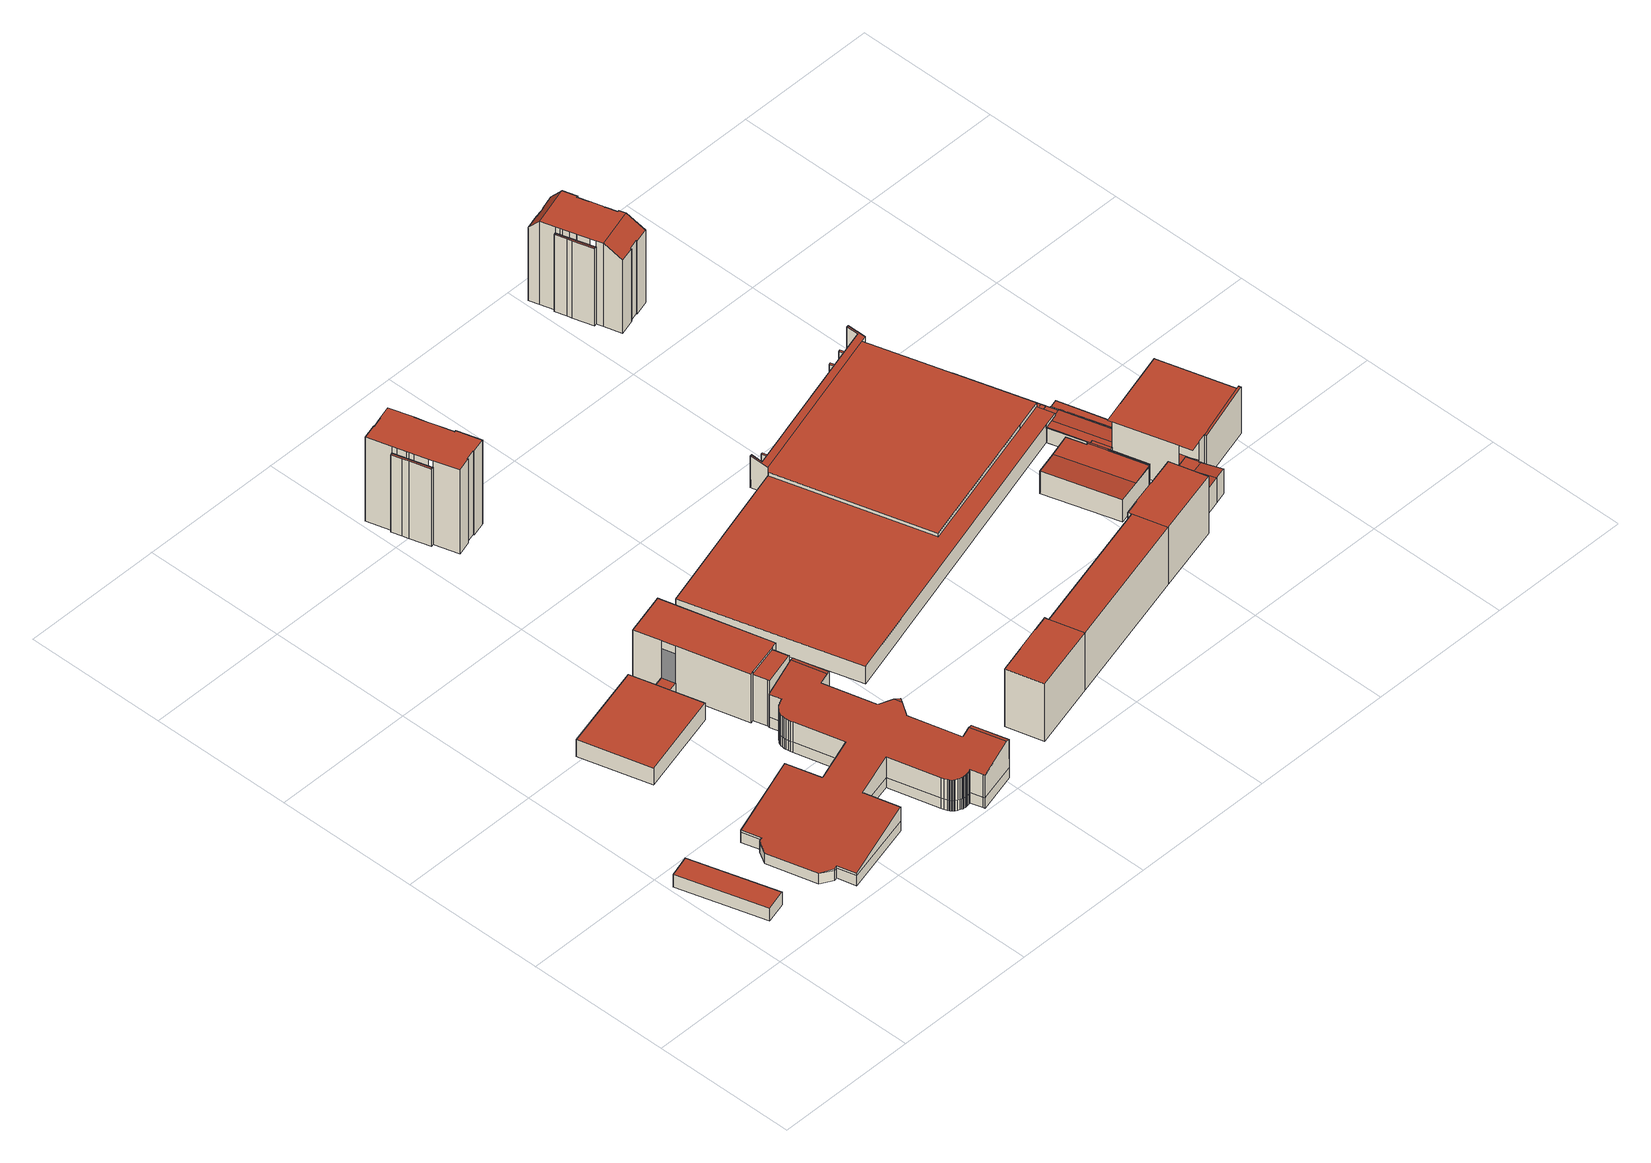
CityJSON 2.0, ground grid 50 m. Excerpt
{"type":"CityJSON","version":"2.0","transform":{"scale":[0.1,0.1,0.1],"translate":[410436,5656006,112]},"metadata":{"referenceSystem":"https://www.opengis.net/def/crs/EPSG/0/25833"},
"CityObjects":{
"building1":{"type":"Building","attributes":{"name":"World Trade Center","Dachtyp_tdc":"tdcPolyFlatRoof","Gemeindeschluessel":14612000,"Dachneigung":0,"QualitaetDacherkennung":74,"Geometrietyp2DReferenz":"3000","measuredHeight":5.16,"function":"31001_9998","roofType":"1000"},"geometry":[{"type":"Solid","lod":"2","boundaries":[[[[0,1,2,3]],[[1,4,5,2]],[[4,6,7,5]],[[6,0,3,7]],[[6,4,1,0]],[[3,2,5,7]]]],"semantics":{"surfaces":[{"type":"WallSurface"},{"type":"RoofSurface"},{"type":"GroundSurface"}],"values":[[0,0,0,0,1,2]]}}]},
"building2":{"type":"Building","attributes":{"Dachtyp_tdc":"tdcPolyFlatRoof","Gemeindeschluessel":14612000,"Dachneigung":0,"QualitaetDacherkennung":87,"Geometrietyp2DReferenz":"3000","measuredHeight":6.67,"function":"31001_3211","roofType":"1000"},"geometry":[{"type":"Solid","lod":"2","boundaries":[[[[8,9,10,11]],[[9,12,13,10]],[[12,14,15,13]],[[14,16,17,15]],[[16,18,19,17]],[[18,8,11,19]],[[18,16,14,12,9,8]],[[11,10,13,15,17,19]]]],"semantics":{"surfaces":[{"type":"WallSurface"},{"type":"RoofSurface"},{"type":"GroundSurface"}],"values":[[0,0,0,0,0,0,1,2]]}}]},
"building3":{"type":"Building","attributes":{"name":"Boulevardtheater","Dachtyp_tdc":"tdcFreeFormRoof","Gemeindeschluessel":14612000,"Dachneigung":10.12,"QualitaetDacherkennung":3,"Geometrietyp2DReferenz":"3000","measuredHeight":15.61,"function":"31001_3032","roofType":"5000"},"geometry":[{"type":"Solid","lod":"2","boundaries":[[[[20,21,22,23]],[[23,22,24,25]],[[25,24,26,27]],[[27,26,28,29]],[[29,28,30,31]],[[31,30,32,33]],[[33,32,34,35]],[[35,34,36,37]],[[37,36,38,39]],[[39,38,40,41]],[[41,40,42,43]],[[43,42,44,45]],[[45,44,46,47]],[[47,46,48,49]],[[49,48,50,51]],[[51,50,52]],[[53,54,55,56]],[[57,54,53]],[[56,55,58,59]],[[59,58,60,61]],[[61,60,62,63]],[[63,62,64,65]],[[65,64,66,67]],[[67,66,68,69]],[[69,68,70,71]],[[71,70,72,73]],[[73,72,74,75]],[[75,74,76,77]],[[77,76,78,79]],[[79,78,80,81]],[[81,80,82,83]],[[83,82,84,85]],[[86,87,88,89]],[[90,86,89,91]],[[87,92,93,88]],[[92,94,95,93]],[[94,96,97,95]],[[96,98,99,97]],[[98,100,101,99]],[[100,102,103,101]],[[102,104,105,103]],[[104,106,107,105]],[[106,108,109,107]],[[108,110,111,109]],[[110,112,113,111]],[[112,114,115,113]],[[114,20,116,115]],[[20,23,117,116]],[[23,25,118,117]],[[25,27,119,118]],[[27,29,120,119]],[[29,31,121,120]],[[31,33,122,121]],[[33,35,123,122]],[[35,37,124,123]],[[37,39,125,124]],[[39,41,126,125]],[[41,43,127,126]],[[43,45,128,127]],[[45,47,129,128]],[[47,49,130,129]],[[49,51,131,130]],[[51,52,132,131]],[[52,57,133,132]],[[57,53,134,133]],[[53,56,135,134]],[[56,59,136,135]],[[59,61,137,136]],[[61,63,138,137]],[[63,65,139,138]],[[65,67,140,139]],[[67,69,141,140]],[[75,77,142,143]],[[69,71,144,141]],[[71,73,145,144]],[[73,75,143,145]],[[77,79,146,142]],[[79,81,147,146]],[[81,83,148,147]],[[83,85,149,148]],[[85,150,151,149]],[[150,152,153,151]],[[152,154,155,153]],[[156,157,158,159]],[[154,160,161,155]],[[160,162,163,161]],[[162,156,159,163]],[[157,164,165,158]],[[164,166,167,165]],[[166,168,169,167]],[[168,170,171,169]],[[170,172,173,171]],[[172,174,175,173]],[[174,176,177,175]],[[176,178,179,177]],[[178,180,181,179]],[[180,182,183,181]],[[182,184,185,183]],[[184,186,187,185]],[[186,90,91,187]],[[188,189,190,191,192,193,194,195,196,197,198,199,200,201,202,203,204,205,206,207,208,209,210,211,212,213,214,215,216,217,218,219,220,221,84,82,80,78,76,74,72,70,68,66,64,62,60,58,55,54,57,52,50,48,46,44,42,40,38,36,34,32,30,28,26,24,22,21,222]],[[206,223,224,207]],[[225,203,202]],[[226,227,199,198]],[[87,227,226,92]],[[92,226,198,197,94]],[[86,200,199,227,87]],[[186,225,202,201,90]],[[184,204,203,225,186]],[[176,208,207,224,178]],[[178,224,223,180]],[[180,223,206,205,182]],[[112,188,222,114]],[[114,222,21,20]],[[154,219,218,160]],[[85,84,221,150]],[[150,221,220,152]],[[152,220,219,154]],[[160,218,217,162]],[[162,217,216,156]],[[156,216,215,157]],[[157,215,214,164]],[[164,214,213,166]],[[166,213,212,168]],[[168,212,211,170]],[[170,211,210,172]],[[172,210,209,174]],[[174,209,208,176]],[[182,205,204,184]],[[90,201,200,86]],[[94,197,196,96]],[[96,196,195,98]],[[98,195,194,100]],[[100,194,193,102]],[[102,193,192,104]],[[104,192,191,106]],[[106,191,190,108]],[[108,190,189,110]],[[110,189,188,112]],[[91,89,88,93,95,97,99,101,103,105,107,109,111,113,115,116,117,118,119,120,121,122,123,124,125,126,127,128,129,130,131,132,133,134,135,136,137,138,139,140,141,144,145,143,142,146,147,148,149,151,153,155,161,163,159,158,165,167,169,171,173,175,177,179,181,183,185,187]]]],"semantics":{"surfaces":[{"type":"WallSurface"},{"type":"RoofSurface"},{"type":"GroundSurface"}],"values":[[0,0,0,0,0,0,0,0,0,0,0,0,0,0,0,0,0,0,0,0,0,0,0,0,0,0,0,0,0,0,0,0,0,0,0,0,0,0,0,0,0,0,0,0,0,0,0,0,0,0,0,0,0,0,0,0,0,0,0,0,0,0,0,0,0,0,0,0,0,0,0,0,0,0,0,0,0,0,0,0,0,0,0,0,0,0,0,0,0,0,0,0,0,0,0,0,0,0,0,0,1,1,1,1,0,0,0,0,0,0,0,0,0,0,0,0,0,0,0,0,0,0,0,0,0,0,0,0,0,0,0,0,0,0,0,0,0,0,0,2]]}}]},
"building4":{"type":"Building","attributes":{"Gemeindeschluessel":14612000,"Geometrietyp2DReferenz":"3000","function":"31001_9998","roofType":"9999"},"children":["building4-1","building4-2","building4-3"]},
"building4-1":{"type":"BuildingPart","attributes":{"Dachtyp_tdc":"tdcPolyFlatRoof","Dachneigung":0,"QualitaetDacherkennung":61,"Geometrietyp2DReferenz":"3000","measuredHeight":4.5,"roofType":"1000"},"parents":["building4"],"geometry":[{"type":"MultiSurface","lod":"2","boundaries":[[[228,229,230,231]],[[229,232,233,230]],[[232,234,235,233]],[[234,232,229,228]],[[231,230,233,235]]],"semantics":{"surfaces":[{"type":"WallSurface"},{"type":"RoofSurface"},{"type":"GroundSurface"}],"values":[0,0,0,1,2]}}]},
"building4-2":{"type":"BuildingPart","attributes":{"Dachtyp_tdc":"tdcPolyFlatRoof","Dachneigung":0,"QualitaetDacherkennung":68,"Geometrietyp2DReferenz":"3000","measuredHeight":19.43,"roofType":"1000"},"parents":["building4"],"geometry":[{"type":"MultiSurface","lod":"2","boundaries":[[[236,237,238,239]],[[237,240,238]],[[241,242,243,244,245]],[[242,246,231,243]],[[246,228,231]],[[247,235,234]],[[247,248,249,235]],[[248,250,251,249]],[[250,236,239,251]],[[250,248,247,246,242,241,237,236]],[[239,238,244,243,231,235,249,251]]],"semantics":{"surfaces":[{"type":"WallSurface"},{"type":"RoofSurface"},{"type":"GroundSurface"}],"values":[0,0,0,0,0,0,0,0,0,1,2]}}]},
"building4-3":{"type":"BuildingPart","attributes":{"Dachtyp_tdc":"tdcPolyFlatRoof","Dachneigung":0,"QualitaetDacherkennung":75,"Geometrietyp2DReferenz":"3000","measuredHeight":18.34,"roofType":"1000"},"parents":["building4"],"geometry":[{"type":"MultiSurface","lod":"2","boundaries":[[[252,253,254,255]],[[253,256,257,254]],[[256,245,244,257]],[[240,258,259,238]],[[258,252,255,259]],[[258,240,245,256,253,252]],[[255,254,257,244,238,259]]],"semantics":{"surfaces":[{"type":"WallSurface"},{"type":"RoofSurface"},{"type":"GroundSurface"}],"values":[0,0,0,0,0,1,2]}}]},
"building5":{"type":"Building","attributes":{"Gemeindeschluessel":14612000,"Geometrietyp2DReferenz":"3000","function":"31001_9998","roofType":"9999"},"children":["building5-1","building5-2","building5-3","building5-4"]},
"building5-1":{"type":"BuildingPart","attributes":{"Dachtyp_tdc":"tdcPolyFlatRoof","Dachneigung":0,"QualitaetDacherkennung":44,"Geometrietyp2DReferenz":"3000","measuredHeight":3.29,"roofType":"1000"},"parents":["building5"],"geometry":[{"type":"MultiSurface","lod":"2","boundaries":[[[260,261,262,263]],[[261,264,265,262]],[[264,266,267,265]],[[266,268,269,267]],[[268,270,271,269]],[[270,268,266,264,261,260]],[[263,262,265,267,269,271]]],"semantics":{"surfaces":[{"type":"WallSurface"},{"type":"RoofSurface"},{"type":"GroundSurface"}],"values":[0,0,0,0,0,1,2]}}]},
"building5-2":{"type":"BuildingPart","attributes":{"Dachtyp_tdc":"tdcPolyFlatRoof","Dachneigung":0,"QualitaetDacherkennung":43,"Geometrietyp2DReferenz":"3000","measuredHeight":33.38,"roofType":"1000"},"parents":["building5"],"geometry":[{"type":"MultiSurface","lod":"2","boundaries":[[[272,273,274,275,276]],[[273,277,278,274]],[[277,279,280,278]],[[279,281,282,283,280]],[[284,285,263,286,287]],[[285,260,263]],[[288,289,290,271,270]],[[289,291,292,290]],[[291,293,294,292]],[[293,295,296,294]],[[295,297,298,296]],[[297,299,300,298]],[[299,301,302,300]],[[301,303,304,302]],[[303,305,306,304]],[[305,307,306]],[[308,305,303,301,299,297,295,293,291,289,288,285,284,309,281,279,277,273,272]],[[275,274,278,280,283,310,311,286,263,271,290,292,294,296,298,300,302,304,306,312]]],"semantics":{"surfaces":[{"type":"WallSurface"},{"type":"RoofSurface"},{"type":"GroundSurface"}],"values":[0,0,0,0,0,0,0,0,0,0,0,0,0,0,0,0,1,2]}}]},
"building5-3":{"type":"BuildingPart","attributes":{"Dachtyp_tdc":"tdcGableRoof","Dachneigung":42.3,"QualitaetDacherkennung":1,"Geometrietyp2DReferenz":"3000","measuredHeight":29.45,"roofType":"3100"},"parents":["building5"],"geometry":[{"type":"MultiSurface","lod":"2","boundaries":[[[282,313,314,283]],[[313,315,316,314]],[[315,317,318,316]],[[317,319,320,318]],[[319,321,322,320]],[[321,323,324,322]],[[323,287,286,324]],[[321,319,317,315,313,282,325,326]],[[326,287,323,321]],[[311,310,283,314,316,318,320,322,324,286]]],"semantics":{"surfaces":[{"type":"WallSurface"},{"type":"RoofSurface"},{"type":"GroundSurface"}],"values":[0,0,0,0,0,0,0,1,1,2]}}]},
"building5-4":{"type":"BuildingPart","attributes":{"Dachtyp_tdc":"tdcFreeFormRoof","Dachneigung":19,"QualitaetDacherkennung":18,"Geometrietyp2DReferenz":"3000","measuredHeight":30.93,"roofType":"5000"},"parents":["building5"],"geometry":[{"type":"MultiSurface","lod":"2","boundaries":[[[327,328,329,330]],[[328,331,332,329]],[[331,276,275,332]],[[307,333,334,306]],[[333,327,330,334]],[[335,276,331,336]],[[331,328,327,333,337,336]],[[333,307,337]],[[307,335,336,337]],[[330,329,332,275,312,306,334]]],"semantics":{"surfaces":[{"type":"WallSurface"},{"type":"RoofSurface"},{"type":"GroundSurface"}],"values":[0,0,0,0,0,1,1,1,1,2]}}]},
"building6":{"type":"Building","attributes":{"name":"Jugendgästehaus","Gemeindeschluessel":14612000,"Geometrietyp2DReferenz":"3000","function":"31001_2072","roofType":"9999"},"children":["building6-1","building6-2","building6-3","building6-4","building6-5"]},
"building6-1":{"type":"BuildingPart","attributes":{"Dachtyp_tdc":"tdcPolyFlatRoof","Dachneigung":0,"QualitaetDacherkennung":63,"Geometrietyp2DReferenz":"3000","measuredHeight":22.8,"roofType":"1000"},"parents":["building6"],"geometry":[{"type":"MultiSurface","lod":"2","boundaries":[[[338,339,340,341]],[[342,343,344,345]],[[343,342,338,341]],[[340,339,345,344]]],"semantics":{"surfaces":[{"type":"WallSurface"},{"type":"RoofSurface"},{"type":"GroundSurface"}],"values":[0,0,1,2]}}]},
"building6-2":{"type":"BuildingPart","attributes":{"Dachtyp_tdc":"tdcPolyFlatRoof","Dachneigung":0,"QualitaetDacherkennung":43,"Geometrietyp2DReferenz":"3000","measuredHeight":22.77,"roofType":"1000"},"parents":["building6"],"geometry":[{"type":"MultiSurface","lod":"2","boundaries":[[[346,341,340,347]],[[343,348,349,344]],[[348,350,351,352,349]],[[353,354,355]],[[353,356,357,354]],[[356,346,347,357]],[[356,353,350,348,343,341,346]],[[347,340,344,349,352,354,357]]],"semantics":{"surfaces":[{"type":"WallSurface"},{"type":"RoofSurface"},{"type":"GroundSurface"}],"values":[0,0,0,0,0,0,1,2]}}]},
"building6-3":{"type":"BuildingPart","attributes":{"Dachtyp_tdc":"tdcGableRoof","Dachneigung":25.4,"QualitaetDacherkennung":9,"Geometrietyp2DReferenz":"3000","measuredHeight":7.26,"roofType":"3100"},"parents":["building6"],"geometry":[{"type":"MultiSurface","lod":"2","boundaries":[[[358,359,360,361]],[[359,362,363,360]],[[362,364,365,363]],[[364,366,367,365]],[[362,359,358,368]],[[368,366,364,362]],[[369,361,360,363,365,367]]],"semantics":{"surfaces":[{"type":"WallSurface"},{"type":"RoofSurface"},{"type":"GroundSurface"}],"values":[0,0,0,0,1,1,2]}}]},
"building6-4":{"type":"BuildingPart","attributes":{"Dachtyp_tdc":"tdcPolyFlatRoof","Dachneigung":0,"QualitaetDacherkennung":43,"Geometrietyp2DReferenz":"3000","measuredHeight":22.88,"roofType":"1000"},"parents":["building6"],"geometry":[{"type":"MultiSurface","lod":"2","boundaries":[[[370,371,361,372]],[[371,358,361]],[[373,367,366]],[[373,374,375,367]],[[374,376,342,345,375]],[[377,378,379,339,338]],[[378,377,376,374,373,371,370]],[[372,361,369,367,375,345,339,379]],[[378,370,372,379]]],"semantics":{"surfaces":[{"type":"WallSurface"},{"type":"RoofSurface"},{"type":"GroundSurface"}],"values":[0,0,0,0,0,0,1,2,0]}}]},
"building6-5":{"type":"BuildingPart","attributes":{"Dachtyp_tdc":"tdcPolyFlatRoof","Dachneigung":0,"QualitaetDacherkennung":61,"Geometrietyp2DReferenz":"3000","measuredHeight":5.11,"roofType":"1000"},"parents":["building6"],"geometry":[{"type":"MultiSurface","lod":"2","boundaries":[[[351,380,381,352]],[[380,382,383,381]],[[382,355,354,383]],[[382,380,351,355]],[[354,352,381,383]]],"semantics":{"surfaces":[{"type":"WallSurface"},{"type":"RoofSurface"},{"type":"GroundSurface"}],"values":[0,0,0,1,2]}}]},
"building7":{"type":"Building","attributes":{"name":"Schwimmsportkomplex Freiberger Platz","Gemeindeschluessel":14612000,"Geometrietyp2DReferenz":"3000","function":"31001_3221","roofType":"9999"},"children":["building7-1","building7-2","building7-3","building7-4","building7-5","building7-6","building7-7","building7-8","building7-9","building7-10","building7-11"]},
"building7-1":{"type":"BuildingPart","attributes":{"Dachtyp_tdc":"tdcPolyFlatRoof","Dachneigung":0,"QualitaetDacherkennung":31,"Geometrietyp2DReferenz":"3000","measuredHeight":7.32,"roofType":"1000"},"parents":["building7"],"geometry":[{"type":"MultiSurface","lod":"2","boundaries":[[[384,385,386,387]],[[388,389,390,391,392]],[[389,388,385,384,393]],[[387,386,392,391,394]]],"semantics":{"surfaces":[{"type":"WallSurface"},{"type":"RoofSurface"},{"type":"GroundSurface"}],"values":[0,0,1,2]}}]},
"building7-2":{"type":"BuildingPart","attributes":{"Dachtyp_tdc":"tdcPolyFlatRoof","Dachneigung":0,"QualitaetDacherkennung":50,"Geometrietyp2DReferenz":"3000","measuredHeight":5.7,"roofType":"1000"},"parents":["building7"],"geometry":[{"type":"MultiSurface","lod":"2","boundaries":[[[395,396,397,398]],[[396,399,400,397]],[[401,399,396,395]],[[398,397,400,402]]],"semantics":{"surfaces":[{"type":"WallSurface"},{"type":"RoofSurface"},{"type":"GroundSurface"}],"values":[0,0,1,2]}}]},
"building7-3":{"type":"BuildingPart","attributes":{"Dachtyp_tdc":"tdcPolyFlatRoof","Dachneigung":0,"QualitaetDacherkennung":53,"Geometrietyp2DReferenz":"3000","measuredHeight":8.99,"roofType":"1000"},"parents":["building7"],"geometry":[{"type":"MultiSurface","lod":"2","boundaries":[[[403,404,405,406,407]],[[408,409,388,392,410,411]],[[412,403,407,386,385]],[[412,409,408,404,403]],[[407,406,410,392,386]]],"semantics":{"surfaces":[{"type":"WallSurface"},{"type":"RoofSurface"},{"type":"GroundSurface"}],"values":[0,0,0,1,2]}}]},
"building7-4":{"type":"BuildingPart","attributes":{"Dachtyp_tdc":"tdcPolyFlatRoof","Dachneigung":0,"QualitaetDacherkennung":0,"Geometrietyp2DReferenz":"3000","measuredHeight":6.99,"roofType":"9999"},"parents":["building7"],"geometry":[{"type":"MultiSurface","lod":"2","boundaries":[[[413,414,415,416,417,418,419]],[[419,418,395,398,420]],[[401,395,418,417,421]],[[422,421,417,416]],[[416,415,423,424,422]],[[415,414,425,423]],[[414,413,426,425]],[[420,398,402,424,423,425,426]],[[401,402,398,395]],[[402,401,421,422,424]],[[420,426,413,419]]],"semantics":{"surfaces":[{"type":"RoofSurface"},{"type":"WallSurface"},{"type":"GroundSurface"},{"type":"ClosureSurface","isClosure":"1","QuelleClosure":"LoD1Solid"}],"values":[0,1,1,1,1,1,1,2,3,3,3]}}]},
"building7-5":{"type":"BuildingPart","attributes":{"Dachtyp_tdc":"tdcPolyFlatRoof","Dachneigung":4.75,"QualitaetDacherkennung":76,"Geometrietyp2DReferenz":"3000","measuredHeight":9.86,"roofType":"2100"},"parents":["building7"],"geometry":[{"type":"MultiSurface","lod":"2","boundaries":[[[427,428,429,430]],[[428,431,432,429]],[[431,433,434,432]],[[431,428,427,435,436,433]],[[434,437,430,429,432]]],"semantics":{"surfaces":[{"type":"WallSurface"},{"type":"RoofSurface"},{"type":"GroundSurface"}],"values":[0,0,0,1,2]}}]},
"building7-6":{"type":"BuildingPart","attributes":{"Dachtyp_tdc":"tdcPolyFlatRoof","Dachneigung":4.9,"QualitaetDacherkennung":72,"Geometrietyp2DReferenz":"3000","measuredHeight":9.87,"roofType":"2100"},"parents":["building7"],"geometry":[{"type":"MultiSurface","lod":"2","boundaries":[[[438,439,440,441]],[[439,427,430,440]],[[436,435,427,439,438]],[[441,440,430,437]]],"semantics":{"surfaces":[{"type":"WallSurface"},{"type":"RoofSurface"},{"type":"GroundSurface"}],"values":[0,0,1,2]}}]},
"building7-7":{"type":"BuildingPart","attributes":{"Dachtyp_tdc":"tdcPolyFlatRoof","Dachneigung":4.25,"QualitaetDacherkennung":92,"Geometrietyp2DReferenz":"3000","measuredHeight":6.43,"roofType":"2100"},"parents":["building7"],"geometry":[{"type":"MultiSurface","lod":"2","boundaries":[[[390,422,424,391]],[[442,443,444,400,399]],[[443,442,421,422,390,445]],[[394,391,424,402,400,444]]],"semantics":{"surfaces":[{"type":"WallSurface"},{"type":"RoofSurface"},{"type":"GroundSurface"}],"values":[0,0,1,2]}}]},
"building7-8":{"type":"BuildingPart","attributes":{"Dachtyp_tdc":"tdcPolyFlatRoof","Dachneigung":3.64,"QualitaetDacherkennung":27,"Geometrietyp2DReferenz":"3000","measuredHeight":18.53,"roofType":"2100"},"parents":["building7"],"geometry":[{"type":"MultiSurface","lod":"2","boundaries":[[[446,447,448,449,450]],[[447,451,452,448]],[[451,453,454,452]],[[453,455,456,454]],[[453,451,447,446,457,455]],[[456,449,448,452,454]]],"semantics":{"surfaces":[{"type":"WallSurface"},{"type":"RoofSurface"},{"type":"GroundSurface"}],"values":[0,0,0,0,1,2]}}]},
"building7-9":{"type":"BuildingPart","attributes":{"Dachtyp_tdc":"tdcPolyFlatRoof","Dachneigung":20.09,"QualitaetDacherkennung":58,"Geometrietyp2DReferenz":"3000","measuredHeight":12.48,"roofType":"2100"},"parents":["building7"],"geometry":[{"type":"MultiSurface","lod":"2","boundaries":[[[458,459,460,426,413]],[[459,461,462,460]],[[461,463,464,462]],[[463,465,466,464]],[[465,467,468,466]],[[467,469,470,468]],[[469,471,419,420,470]],[[469,467,465,463,461,459,458,471]],[[420,426,460,462,464,466,468,470]]],"semantics":{"surfaces":[{"type":"WallSurface"},{"type":"RoofSurface"},{"type":"GroundSurface"}],"values":[0,0,0,0,0,0,0,1,2]}}]},
"building7-10":{"type":"BuildingPart","attributes":{"Dachtyp_tdc":"tdcPolyFlatRoof","Dachneigung":2.89,"QualitaetDacherkennung":87,"Geometrietyp2DReferenz":"3000","measuredHeight":8.86,"roofType":"2100"},"parents":["building7"],"geometry":[{"type":"MultiSurface","lod":"2","boundaries":[[[472,473,474,475]],[[473,411,410,474]],[[405,476,477,406]],[[476,472,475,477]],[[476,405,411,473,472]],[[475,474,410,406,477]]],"semantics":{"surfaces":[{"type":"WallSurface"},{"type":"RoofSurface"},{"type":"GroundSurface"}],"values":[0,0,0,0,1,2]}}]},
"building7-11":{"type":"BuildingPart","attributes":{"Dachtyp_tdc":"tdcPolyFlatRoof","Dachneigung":0,"QualitaetDacherkennung":31,"Geometrietyp2DReferenz":"3000","measuredHeight":17.37,"roofType":"1000"},"parents":["building7"],"geometry":[{"type":"MultiSurface","lod":"2","boundaries":[[[456,441,437,434,387,394,444,478,479,449]],[[480,481,438,441,456,455]],[[482,483,387,434,433]],[[483,384,387]],[[484,485,478,444,443]],[[485,486,479,478]],[[486,450,449,479]],[[450,486,485,484,487,483,482,488,481,480,457]]],"semantics":{"surfaces":[{"type":"GroundSurface"},{"type":"WallSurface"},{"type":"RoofSurface"}],"values":[0,1,1,1,1,1,1,2]}}]},
"building8":{"type":"Building","attributes":{"name":"Schwimmsportkomplex Freiberger Platz","Gemeindeschluessel":14612000,"Dachneigung":90,"Dachorientierung":0,"MittlereTraufHoehe":121.2,"QualitaetDacherkennung":0,"ObjektHoehe":8.43,"BodenHoehe":112.77,"Geometrietyp2DReferenz":"3000","AbsoluteHoehe":121.2,"Dachflaeche":3533.27,"measuredHeight":8.43,"function":"31001_3221","roofType":"9999","storeysAboveGround":3},"children":["building8-1","building8-2","building8-3","building8-4","building8-5","building8-6","building8-7","building8-8","building8-9","building8-10","building8-11","building8-12","building8-13","building8-14","building8-15","building8-16","building8-17"],"geometry":[{"type":"MultiSurface","lod":"2","boundaries":[[[489,490,491,492,493,494,495,496,497,498,499,500,501,502,503,504,505,506,507,508,509,510,511,512,513,514,515,516,517,518,519,520,521]],[[522,523,491,490]],[[524,525,522,490,489]],[[489,521,526,527,524]],[[508,507,528,529]],[[504,503,530,531]],[[503,532,530]],[[533,532,503,502]],[[502,534,533]],[[502,501,535,534]],[[501,500,536,535]],[[500,499,537,536]],[[499,498,538,537]],[[498,497,539,538]],[[510,509,540,541]],[[509,542,540]],[[521,520,543,526]],[[520,519,544,545,543]],[[546,544,519,518]],[[518,517,547,548,546]],[[517,516,549,547]],[[516,515,550,549]],[[515,514,551,550]],[[514,513,552,551]],[[553,554,513,512]],[[497,496,555,539]],[[496,495,556,555]],[[495,494,557,556]],[[494,493,558,559,557]],[[560,558,493,492]],[[492,491,523,561,562,560]],[[512,511,563,564]],[[507,565,528]],[[566,565,507,506]],[[506,567,566]],[[506,505,568,567]],[[505,569,568]],[[570,569,505,504]],[[504,531,570]],[[571,572,511,510]],[[573,542,509,508]],[[526,543,545,548,547,549,550,551,552,564,563,541,540,529,528,567,568,531,530,534,535,536,537,538,539,555,556,557,559,562,561,574,527]],[[522,525,574,561,523]],[[527,574,525,524]],[[533,534,530,532]],[[546,548,545,544]],[[553,564,552,554]],[[560,562,559,558]],[[566,567,528,565]],[[570,531,568,569]],[[571,541,563,572]],[[573,529,540,542]]],"semantics":{"surfaces":[{"type":"RoofSurface"},{"type":"WallSurface"},{"type":"GroundSurface"},{"type":"ClosureSurface","isClosure":"1","QuelleClosure":"LoD1Solid"}],"values":[0,1,1,1,1,1,1,1,1,1,1,1,1,1,1,1,1,1,1,1,1,1,1,1,1,1,1,1,1,1,1,1,1,1,1,1,1,1,1,1,1,2,3,3,3,3,3,3,3,3,3,3]}}]},
"building8-1":{"type":"BuildingPart","attributes":{"Dachneigung":90,"Dachorientierung":0,"MittlereTraufHoehe":116.27,"QualitaetDacherkennung":100,"BodenHoehe":112.77,"ObjektTeilHoehe":3.5,"Geometrietyp2DReferenz":"3000","AbsoluteHoehe":116.27,"Dachflaeche":2.27,"measuredHeight":3.5,"roofType":"1000","storeysAboveGround":1},"parents":["building8"],"geometry":[{"type":"MultiSurface","lod":"2","boundaries":[[[575,576,529,540]],[[577,578,576,575]],[[578,573,529,576]],[[542,577,575,540]],[[542,573,578,577]],[[540,529,573,542]]],"semantics":{"surfaces":[{"type":"GroundSurface"},{"type":"WallSurface"},{"type":"RoofSurface"},{"type":"ClosureSurface","isClosure":"1","QuelleClosure":"LoD2WallSurface"}],"values":[0,1,1,1,2,3]}}]},
"building8-2":{"type":"BuildingPart","attributes":{"Dachneigung":90,"Dachorientierung":0,"MittlereTraufHoehe":117.75,"QualitaetDacherkennung":62,"BodenHoehe":112.77,"ObjektTeilHoehe":4.98,"Geometrietyp2DReferenz":"3000","AbsoluteHoehe":117.75,"Dachflaeche":23.62,"measuredHeight":4.98,"roofType":"1000","storeysAboveGround":2},"parents":["building8"],"geometry":[{"type":"MultiSurface","lod":"2","boundaries":[[[579,524,527,580]],[[581,582,583,584]],[[585,579,580,586]],[[585,582,581,525,524,579]],[[580,527,574,584,583,586]],[[574,527,524,525]],[[584,574,525,581]],[[586,583,582,585]]],"semantics":{"surfaces":[{"type":"WallSurface"},{"type":"RoofSurface"},{"type":"GroundSurface"},{"type":"ClosureSurface","isClosure":"1","QuelleClosure":"LoD2WallSurface"}],"values":[0,0,0,1,2,3,3,3]}}]},
"building8-3":{"type":"BuildingPart","attributes":{"Dachneigung":90,"Dachorientierung":0,"MittlereTraufHoehe":118.89,"QualitaetDacherkennung":73,"BodenHoehe":112.77,"ObjektTeilHoehe":6.12,"Geometrietyp2DReferenz":"3000","AbsoluteHoehe":118.89,"Dachflaeche":362.37,"measuredHeight":6.12,"roofType":"1000","storeysAboveGround":2},"parents":["building8"],"geometry":[{"type":"MultiSurface","lod":"2","boundaries":[[[587,588,589,391]],[[588,590,591,589]],[[590,592,593,591]],[[592,594,595,593]],[[594,596,597,595]],[[596,598,599,597]],[[598,600,585,586,599]],[[601,602,603,583,582]],[[604,605,387,434]],[[604,606,607,608,609,602,601,600,598,596,594,592,590,588,587,605]],[[387,391,589,591,593,595,597,599,586,583,603,610,611,612,613,434]],[[391,387,605,587]],[[582,585,600,601]],[[582,583,586,585]],[[610,603,602,609]],[[611,610,609,608]],[[612,611,608,607]],[[613,612,607,606]],[[434,613,606,604]]],"semantics":{"surfaces":[{"type":"WallSurface"},{"type":"RoofSurface"},{"type":"GroundSurface"},{"type":"ClosureSurface","isClosure":"1","QuelleClosure":"LoD2WallSurface"}],"values":[0,0,0,0,0,0,0,0,0,1,2,3,0,3,3,3,3,3,3]}}]},
"building8-4":{"type":"BuildingPart","attributes":{"Dachneigung":84.12,"Dachorientierung":0,"MittlereTraufHoehe":119.17,"QualitaetDacherkennung":100,"BodenHoehe":112.77,"ObjektTeilHoehe":6.59,"Geometrietyp2DReferenz":"3000","AbsoluteHoehe":119.36,"Dachflaeche":14.65,"measuredHeight":6.59,"roofType":"2100","storeysAboveGround":2},"parents":["building8"],"geometry":[{"type":"MultiSurface","lod":"2","boundaries":[[[614,615,441,456]],[[614,607,606,615]],[[441,613,612,456]],[[606,613,441,615]],[[612,613,606,607]],[[456,612,607,614]]],"semantics":{"surfaces":[{"type":"WallSurface"},{"type":"RoofSurface"},{"type":"GroundSurface"},{"type":"ClosureSurface","isClosure":"1","QuelleClosure":"LoD2WallSurface"}],"values":[0,1,2,3,3,3]}}]},
"building8-5":{"type":"BuildingPart","attributes":{"Dachneigung":90,"Dachorientierung":0,"MittlereTraufHoehe":116.27,"QualitaetDacherkennung":100,"BodenHoehe":112.77,"ObjektTeilHoehe":3.5,"Geometrietyp2DReferenz":"3000","AbsoluteHoehe":116.27,"Dachflaeche":3.51,"measuredHeight":3.5,"roofType":"1000","storeysAboveGround":1},"parents":["building8"],"geometry":[{"type":"MultiSurface","lod":"2","boundaries":[[[558,616,617,559]],[[616,618,619,617]],[[618,620,621,619]],[[620,622,623,621]],[[622,560,562,623]],[[622,620,618,616,558,560]],[[562,559,617,619,621,623]],[[559,562,560,558]]],"semantics":{"surfaces":[{"type":"WallSurface"},{"type":"RoofSurface"},{"type":"GroundSurface"},{"type":"ClosureSurface","isClosure":"1","QuelleClosure":"LoD2WallSurface"}],"values":[0,0,0,0,0,1,2,3]}}]},
"building8-6":{"type":"BuildingPart","attributes":{"Dachneigung":90,"Dachorientierung":0,"MittlereTraufHoehe":116.27,"QualitaetDacherkennung":100,"BodenHoehe":112.77,"ObjektTeilHoehe":3.5,"Geometrietyp2DReferenz":"3000","AbsoluteHoehe":116.27,"Dachflaeche":2.33,"measuredHeight":3.5,"roofType":"1000","storeysAboveGround":1},"parents":["building8"],"geometry":[{"type":"MultiSurface","lod":"2","boundaries":[[[624,625,626,627]],[[625,566,567,626]],[[565,624,627,528]],[[565,566,625,624]],[[627,626,567,528]],[[528,567,566,565]]],"semantics":{"surfaces":[{"type":"WallSurface"},{"type":"RoofSurface"},{"type":"GroundSurface"},{"type":"ClosureSurface","isClosure":"1","QuelleClosure":"LoD2WallSurface"}],"values":[0,0,0,1,2,3]}}]},
"building8-7":{"type":"BuildingPart","attributes":{"Dachneigung":90,"Dachorientierung":0,"MittlereTraufHoehe":119.27,"QualitaetDacherkennung":99,"BodenHoehe":112.77,"ObjektTeilHoehe":6.5,"Geometrietyp2DReferenz":"3000","AbsoluteHoehe":119.27,"Dachflaeche":64.21,"measuredHeight":6.5,"roofType":"1000","storeysAboveGround":2},"parents":["building8"],"geometry":[{"type":"MultiSurface","lod":"2","boundaries":[[[628,629,630,603,602]],[[629,631,632,630]],[[633,631,629,628,634]],[[610,603,630,632,611]],[[602,609,634,628]],[[602,603,610,609]],[[611,632,631,633,608]],[[609,608,633,634]],[[610,611,608,609]]],"semantics":{"surfaces":[{"type":"WallSurface"},{"type":"RoofSurface"},{"type":"GroundSurface"},{"type":"ClosureSurface","isClosure":"1","QuelleClosure":"LoD2WallSurface"}],"values":[0,0,1,2,0,3,3,0,3]}}]},
"building8-8":{"type":"BuildingPart","attributes":{"Dachneigung":90,"Dachorientierung":0,"MittlereTraufHoehe":118.45,"QualitaetDacherkennung":87,"BodenHoehe":112.77,"ObjektTeilHoehe":5.68,"Geometrietyp2DReferenz":"3000","AbsoluteHoehe":118.45,"Dachflaeche":69.32,"measuredHeight":5.68,"roofType":"1000","storeysAboveGround":2},"parents":["building8"],"geometry":[{"type":"MultiSurface","lod":"2","boundaries":[[[523,635,636,561]],[[635,637,581,584,636]],[[522,637,635,523]],[[561,636,584,574]],[[525,581,637,522]],[[584,581,525,574]],[[561,574,525,522,523]]],"semantics":{"surfaces":[{"type":"WallSurface"},{"type":"RoofSurface"},{"type":"GroundSurface"},{"type":"ClosureSurface","isClosure":"1","QuelleClosure":"LoD2WallSurface"}],"values":[0,0,1,2,0,3,3]}}]},
"building8-9":{"type":"BuildingPart","attributes":{"Dachneigung":52.56,"Dachorientierung":0,"MittlereTraufHoehe":119.52,"QualitaetDacherkennung":90,"BodenHoehe":112.77,"ObjektTeilHoehe":7.47,"Geometrietyp2DReferenz":"3000","AbsoluteHoehe":120.23,"Dachflaeche":23.27,"measuredHeight":7.47,"roofType":"3100","storeysAboveGround":2},"parents":["building8"],"geometry":[{"type":"MultiSurface","lod":"2","boundaries":[[[638,639,386,640]],[[641,642,643,392]],[[642,644,587,391,643]],[[645,638,640,387,605]],[[638,645,644,642]],[[642,641,639,638]],[[640,386,392,643,391,387]],[[392,386,639,641]],[[605,587,644,645]],[[605,387,391,587]]],"semantics":{"surfaces":[{"type":"WallSurface"},{"type":"RoofSurface"},{"type":"GroundSurface"},{"type":"ClosureSurface","isClosure":"1","QuelleClosure":"LoD2WallSurface"}],"values":[0,0,0,0,1,1,2,3,0,3]}}]},
"building8-10":{"type":"BuildingPart","attributes":{"Dachneigung":90,"Dachorientierung":0,"MittlereTraufHoehe":121.25,"QualitaetDacherkennung":94,"BodenHoehe":112.77,"ObjektTeilHoehe":8.49,"Geometrietyp2DReferenz":"3000","AbsoluteHoehe":121.25,"Dachflaeche":452.24,"measuredHeight":8.49,"roofType":"1000","storeysAboveGround":3},"parents":["building8"],"geometry":[{"type":"MultiSurface","lod":"2","boundaries":[[[646,647,474,475]],[[647,648,410,474]],[[648,649,641,392,410]],[[650,651,407,386,639]],[[651,652,477,407]],[[652,646,475,477]],[[652,651,650,649,648,647,646]],[[475,474,410,392,386,407,477]],[[639,641,649,650]],[[639,386,392,641]]],"semantics":{"surfaces":[{"type":"WallSurface"},{"type":"RoofSurface"},{"type":"GroundSurface"},{"type":"ClosureSurface","isClosure":"1","QuelleClosure":"LoD2WallSurface"}],"values":[0,0,0,0,0,0,1,2,0,3]}}]},
"building8-11":{"type":"BuildingPart","attributes":{"Dachneigung":90,"Dachorientierung":0,"MittlereTraufHoehe":116.27,"QualitaetDacherkennung":100,"BodenHoehe":112.77,"ObjektTeilHoehe":3.5,"Geometrietyp2DReferenz":"3000","AbsoluteHoehe":116.27,"Dachflaeche":2.35,"measuredHeight":3.5,"roofType":"1000","storeysAboveGround":1},"parents":["building8"],"geometry":[{"type":"MultiSurface","lod":"2","boundaries":[[[653,654,655,656]],[[654,571,541,655]],[[572,653,656,563]],[[572,571,654,653]],[[656,655,541,563]],[[563,541,571,572]]],"semantics":{"surfaces":[{"type":"WallSurface"},{"type":"RoofSurface"},{"type":"GroundSurface"},{"type":"ClosureSurface","isClosure":"1","QuelleClosure":"LoD2WallSurface"}],"values":[0,0,0,1,2,3]}}]},
"building8-12":{"type":"BuildingPart","attributes":{"Dachneigung":90,"Dachorientierung":0,"MittlereTraufHoehe":116.27,"QualitaetDacherkennung":100,"BodenHoehe":112.77,"ObjektTeilHoehe":3.5,"Geometrietyp2DReferenz":"3000","AbsoluteHoehe":116.27,"Dachflaeche":2.12,"measuredHeight":3.5,"roofType":"1000","storeysAboveGround":1},"parents":["building8"],"geometry":[{"type":"MultiSurface","lod":"2","boundaries":[[[657,658,659,660]],[[658,553,564,659]],[[554,657,660,552]],[[554,553,658,657]],[[660,659,564,552]],[[552,564,553,554]]],"semantics":{"surfaces":[{"type":"WallSurface"},{"type":"RoofSurface"},{"type":"GroundSurface"},{"type":"ClosureSurface","isClosure":"1","QuelleClosure":"LoD2WallSurface"}],"values":[0,0,0,1,2,3]}}]},
"building8-13":{"type":"BuildingPart","attributes":{"Dachneigung":90,"Dachorientierung":0,"MittlereTraufHoehe":116.27,"QualitaetDacherkennung":100,"BodenHoehe":112.77,"ObjektTeilHoehe":3.5,"Geometrietyp2DReferenz":"3000","AbsoluteHoehe":116.27,"Dachflaeche":2.4,"measuredHeight":3.5,"roofType":"1000","storeysAboveGround":1},"parents":["building8"],"geometry":[{"type":"MultiSurface","lod":"2","boundaries":[[[661,662,663,664]],[[662,570,531,663]],[[569,661,664,568]],[[569,570,662,661]],[[664,663,531,568]],[[568,531,570,569]]],"semantics":{"surfaces":[{"type":"WallSurface"},{"type":"RoofSurface"},{"type":"GroundSurface"},{"type":"ClosureSurface","isClosure":"1","QuelleClosure":"LoD2WallSurface"}],"values":[0,0,0,1,2,3]}}]},
"building8-14":{"type":"BuildingPart","attributes":{"Dachneigung":90,"Dachorientierung":0,"MittlereTraufHoehe":129.87,"QualitaetDacherkennung":99,"BodenHoehe":112.77,"ObjektTeilHoehe":17.1,"Geometrietyp2DReferenz":"3000","AbsoluteHoehe":129.87,"Dachflaeche":611.64,"measuredHeight":17.1,"roofType":"1000","storeysAboveGround":6},"parents":["building8"],"geometry":[{"type":"MultiSurface","lod":"2","boundaries":[[[665,666,452,478]],[[666,667,454,452]],[[667,668,614,456,454]],[[667,666,665,669,670,668]],[[456,612,611,632,478,452,454]],[[669,665,478,632,631]],[[608,607,614,668,670,633]],[[611,612,607,608]],[[612,456,614,607]],[[631,633,670,669]],[[631,632,611,608,633]]],"semantics":{"surfaces":[{"type":"WallSurface"},{"type":"RoofSurface"},{"type":"GroundSurface"},{"type":"ClosureSurface","isClosure":"1","QuelleClosure":"LoD2WallSurface"}],"values":[0,0,0,1,2,0,0,3,3,0,3]}}]},
"building8-15":{"type":"BuildingPart","attributes":{"Dachneigung":90,"Dachorientierung":0,"MittlereTraufHoehe":122.14,"QualitaetDacherkennung":100,"BodenHoehe":112.77,"ObjektTeilHoehe":9.38,"Geometrietyp2DReferenz":"3000","AbsoluteHoehe":122.14,"Dachflaeche":158.2,"measuredHeight":9.38,"roofType":"1000","storeysAboveGround":3},"parents":["building8"],"geometry":[{"type":"MultiSurface","lod":"2","boundaries":[[[671,672,432,429]],[[672,673,604,434,432]],[[674,675,440,441,615]],[[675,671,429,440]],[[675,674,676,673,672,671]],[[429,432,434,613,441,440]],[[604,673,676,606]],[[434,604,606,613]],[[615,606,676,674]],[[615,441,613,606]]],"semantics":{"surfaces":[{"type":"WallSurface"},{"type":"RoofSurface"},{"type":"GroundSurface"},{"type":"ClosureSurface","isClosure":"1","QuelleClosure":"LoD2WallSurface"}],"values":[0,0,0,0,1,2,0,3,0,3]}}]},
"building8-16":{"type":"BuildingPart","attributes":{"Dachneigung":90,"Dachorientierung":0,"MittlereTraufHoehe":116.27,"QualitaetDacherkennung":100,"BodenHoehe":112.77,"ObjektTeilHoehe":3.5,"Geometrietyp2DReferenz":"3000","AbsoluteHoehe":116.27,"Dachflaeche":3.84,"measuredHeight":3.5,"roofType":"1000","storeysAboveGround":1},"parents":["building8"],"geometry":[{"type":"MultiSurface","lod":"2","boundaries":[[[677,678,679,680]],[[678,681,682,679]],[[681,683,684,682]],[[683,546,548,684]],[[544,677,680,545]],[[544,546,683,681,678,677]],[[680,679,682,684,548,545]],[[545,548,546,544]]],"semantics":{"surfaces":[{"type":"WallSurface"},{"type":"RoofSurface"},{"type":"GroundSurface"},{"type":"ClosureSurface","isClosure":"1","QuelleClosure":"LoD2WallSurface"}],"values":[0,0,0,0,0,1,2,3]}}]},
"building8-17":{"type":"BuildingPart","attributes":{"Dachneigung":90,"Dachorientierung":0,"MittlereTraufHoehe":116.27,"QualitaetDacherkennung":100,"BodenHoehe":112.77,"ObjektTeilHoehe":3.5,"Geometrietyp2DReferenz":"3000","AbsoluteHoehe":116.27,"Dachflaeche":2.17,"measuredHeight":3.5,"roofType":"1000","storeysAboveGround":1},"parents":["building8"],"geometry":[{"type":"MultiSurface","lod":"2","boundaries":[[[685,686,687,688]],[[686,533,534,687]],[[532,685,688,530]],[[532,533,686,685]],[[688,687,534,530]],[[530,534,533,532]]],"semantics":{"surfaces":[{"type":"WallSurface"},{"type":"RoofSurface"},{"type":"GroundSurface"},{"type":"ClosureSurface","isClosure":"1","QuelleClosure":"LoD2WallSurface"}],"values":[0,0,0,1,2,3]}}]},
"building9":{"type":"Building","attributes":{"Gemeindeschluessel":14612000,"Geometrietyp2DReferenz":"3000","function":"31001_9998","roofType":"9999"},"children":["building9-1","building9-2","building9-3"]},
"building9-1":{"type":"BuildingPart","attributes":{"Dachtyp_tdc":"tdcPolyFlatRoof","Dachneigung":0,"QualitaetDacherkennung":36,"Geometrietyp2DReferenz":"3000","measuredHeight":3.04,"roofType":"1000"},"parents":["building9"],"geometry":[{"type":"MultiSurface","lod":"2","boundaries":[[[689,690,691,692]],[[689,693,694,695,696,697,690]],[[691,698,699,700,701,702,692]],[[690,697,698,691]],[[697,696,699,698]],[[696,695,700,699]],[[695,694,701,700]],[[694,693,702,701]]],"semantics":{"surfaces":[{"type":"WallSurface"},{"type":"RoofSurface"},{"type":"GroundSurface"}],"values":[0,1,2,0,0,0,0,0]}}]},
"building9-2":{"type":"BuildingPart","attributes":{"Dachtyp_tdc":"tdcFreeFormRoof","Dachneigung":17.25,"QualitaetDacherkennung":18,"Geometrietyp2DReferenz":"3000","measuredHeight":30.79,"roofType":"5000"},"parents":["building9"],"geometry":[{"type":"MultiSurface","lod":"2","boundaries":[[[703,704,705,706]],[[704,707,708,705]],[[707,709,710,708]],[[711,712,713,714]],[[712,703,706,713]],[[715,709,707,716]],[[707,704,703,712,717,716]],[[712,711,717]],[[711,715,716,717]],[[706,705,708,710,718,714,713]]],"semantics":{"surfaces":[{"type":"WallSurface"},{"type":"RoofSurface"},{"type":"GroundSurface"}],"values":[0,0,0,0,0,1,1,1,1,2]}}]},
"building9-3":{"type":"BuildingPart","attributes":{"Dachtyp_tdc":"tdcCutGableRoof","Dachneigung":0.019,"QualitaetDacherkennung":43,"Geometrietyp2DReferenz":"3000","measuredHeight":33.15,"roofType":"9999"},"parents":["building9"],"geometry":[{"type":"MultiSurface","lod":"2","boundaries":[[[719,720,721,710,709]],[[720,722,723,721]],[[722,724,725,723]],[[724,726,727,725]],[[726,728,729,727]],[[728,730,731,729]],[[730,732,733,731]],[[732,734,735,733]],[[734,736,737,735]],[[736,738,739,737]],[[738,740,741,739]],[[740,742,743,741]],[[742,744,689,692,743]],[[745,746,701,702,693]],[[746,747,748,701]],[[747,749,750,748]],[[749,751,752,750]],[[751,753,754,752]],[[753,755,756,754]],[[755,757,758,756]],[[757,759,760,758]],[[759,761,762,760]],[[761,763,764,762]],[[763,765,766,764]],[[765,767,768,766]],[[767,769,711,714,768]],[[765,763,761,759,757,755,753,751]],[[736,734,732,730,728,726,724,722,720]],[[751,749,747,746,745,744,742,740,738,736,720,719,770,769,767,765]],[[718,710,721,723,725,727,729,731,733,735,737,739,741,743,692,702,701,748,750,752,754,756,758,760,762,764,766,768,714]]],"semantics":{"surfaces":[{"type":"WallSurface"},{"type":"RoofSurface"},{"type":"GroundSurface"}],"values":[0,0,0,0,0,0,0,0,0,0,0,0,0,0,0,0,0,0,0,0,0,0,0,0,0,0,1,1,1,2]}}]}
},
"vertices":[
[164,146,75],[90,125,75],[90,125,24],[164,146,24],[2,426,75],[2,426,24],[76,448,75],[76,448,24],
[285,772,76],[220,1017,76],[220,1017,9],[285,772,9],[522,1096,76],[522,1096,9],[543,1018,76],[543,1018,9],[555,972,76],[555,972,9],[587,852,76],[587,852,9],
[809,57,55],[809,57,138],[802,61,137],[802,61,55],[800,63,137],[800,63,55],[797,66,136],[797,66,55],[795,68,136],[795,68,55],[792,71,136],[792,71,55],[791,74,136],[791,74,55],[789,78,136],[789,78,55],[785,88,135],[785,88,55],[782,97,135],[782,97,55],[736,273,135],[736,273,55],[601,238,110],[601,238,55],[632,117,110],[632,117,55],[378,51,63],[378,51,55],[361,116,63],[361,116,55],[350,113,61],[350,113,55],[308,137,55],[288,352,55],[288,352,61],[298,354,63],[298,354,55],[263,309,55],[280,420,63],[280,420,55],[535,487,110],[535,487,55],[567,366,110],[567,366,55],[702,401,135],[702,401,55],[659,570,135],[659,570,55],[656,577,135],[656,577,55],[655,584,135],[655,584,55],[654,592,135],[654,592,55],[653,600,136],[653,600,55],[654,607,136],[654,607,55],[655,615,137],[655,615,55],[657,619,137],[657,619,55],[658,622,138],[658,622,55],[660,626,138],[660,626,55],[929,150,55],[978,163,55],[978,163,14],[929,150,14],[882,330,55],[882,330,14],[1009,42,55],[1009,42,14],[869,5,55],[869,5,14],[868,11,55],[868,11,14],[856,53,55],[856,53,14],[850,51,55],[850,51,14],[844,50,55],[844,50,14],[839,49,55],[839,49,14],[834,49,55],[834,49,14],[829,50,55],[829,50,14],[824,50,55],[824,50,14],[820,52,55],[820,52,14],[816,53,55],[816,53,14],[809,57,14],[802,61,14],[800,63,14],[797,66,14],[795,68,14],[792,71,14],[791,74,14],[789,78,14],[785,88,14],[782,97,14],[736,273,14],[601,238,14],[632,117,14],[378,51,14],[361,116,14],[350,113,14],[308,137,14],[263,309,14],[288,352,14],[298,354,14],[280,420,14],[535,487,14],[567,366,14],[702,401,14],[659,570,14],[656,577,14],[654,607,14],[653,600,14],[655,584,14],[654,592,14],[655,615,14],[657,619,14],[658,622,14],[660,626,14],[662,629,55],[662,629,14],[665,632,55],[665,632,14],[667,635,55],[667,635,14],[677,644,55],[681,645,55],[681,645,14],[677,644,14],[670,638,55],[670,638,14],[673,641,55],[673,641,14],[685,648,55],[685,648,14],[690,649,55],[690,649,14],[693,651,55],[693,651,14],[698,652,55],[698,652,14],[687,692,55],[687,692,14],[692,694,55],[692,694,14],[807,726,55],[807,726,14],[829,732,55],[829,732,14],[859,616,55],[859,616,14],[811,603,55],[811,603,14],[858,422,55],[858,422,14],[920,389,55],[920,389,14],[820,52,140],[824,50,140],[829,50,141],[834,49,142],[839,49,143],[844,50,144],[850,51,145],[856,53,146],[868,11,146],[869,5,146],[996,39,170],[964,159,170],[929,150,163],[882,330,163],[909,372,170],[902,399,170],[858,422,163],[811,603,163],[846,612,170],[816,728,170],[807,726,168],[692,694,147],[687,692,146],[698,652,146],[693,651,145],[690,649,144],[685,648,143],[681,645,143],[677,644,142],[673,641,141],[670,638,140],[667,635,140],[665,632,139],[662,629,139],[816,53,139],[859,616,167],[829,732,167],[920,389,167],[1009,42,167],[978,163,167],
[603,984,57],[555,972,57],[555,972,12],[603,984,12],[543,1018,57],[543,1018,12],[591,1030,57],[591,1030,12],
[812,783,206],[793,778,206],[793,778,12],[812,783,12],[793,778,195],[678,748,206],[666,744,206],[666,744,12],[678,748,12],[678,748,195],[603,984,206],[591,1030,206],[567,1121,206],[567,1121,12],[713,1160,206],[713,1160,12],
[807,726,195],[692,694,195],[692,694,12],[807,726,12],[690,701,195],[690,701,12],[805,732,195],[805,732,12],
[688,2048,44],[704,2053,44],[704,2053,11],[688,2048,11],[747,2065,44],[747,2065,11],[758,2029,44],[758,2029,11],[713,2016,44],[713,2016,11],[699,2012,44],[699,2012,11],
[541,2055,345],[517,2138,345],[517,2138,11],[541,2055,11],[541,2055,319],[567,2152,345],[567,2152,11],[568,2150,345],[568,2150,11],[605,2161,345],[605,2161,247],[605,2161,11],[675,2093,345],[688,2048,345],[675,2093,11],[675,2093,260],[699,2012,345],[712,1966,345],[712,1966,11],[717,1967,345],[717,1967,11],[741,1883,345],[741,1883,11],[691,1868,345],[691,1868,11],[690,1872,345],[690,1872,11],[654,1861,345],[654,1861,11],[655,1858,345],[655,1858,11],[605,1843,345],[605,1843,11],[580,1927,345],[580,1927,11],[580,1927,319],[542,2055,345],[651,2174,345],[651,2174,11],[669,2112,11],[542,2055,11],
[605,2164,244],[605,2164,11],[656,2179,244],[656,2179,11],[664,2152,270],[664,2152,11],[673,2122,298],[673,2122,11],[675,2114,306],[675,2114,11],[681,2095,260],[681,2095,11],[651,2174,247],[669,2112,306],
[550,1996,319],[544,2017,319],[544,2017,11],[550,1996,11],[533,2052,319],[533,2052,11],[571,1924,319],[571,1924,11],[542,2055,319],[539,2049,320],[574,1930,320],
[1424,132,247],[1424,132,19],[1911,261,19],[1911,261,247],[1393,247,247],[1880,377,247],[1880,377,19],[1393,247,19],
[2147,324,247],[2147,324,19],[1876,389,247],[1876,389,19],[1927,403,247],[1927,403,70],[1927,403,19],[2013,426,247],[2013,426,19],[2013,426,70],[2113,452,247],[2113,452,19],
[1246,222,68],[1234,270,68],[1234,270,19],[1246,222,19],[1282,283,92],[1282,283,19],[1324,294,67],[1324,294,19],[1337,246,67],[1337,246,19],[1295,235,92],[1295,235,19],
[1154,197,248],[1246,222,248],[1154,197,19],[1337,246,248],[1390,260,248],[1390,260,19],[1393,247,248],[1424,132,248],[1188,69,248],[1188,69,19],
[1914,451,70],[1914,451,19],[2000,474,70],[2000,474,19],
[2171,729,81],[2144,721,81],[2144,721,8],[2171,729,8],[2126,784,81],[2153,792,81],[2153,792,66],[2153,792,8],[2126,784,8],[2167,744,81],[2167,744,8],
[2068,1284,65],[2094,1291,65],[2094,1291,8],[2068,1284,8],[2190,958,65],[2190,958,8],[2164,950,65],[2164,950,8],
[2181,591,98],[2178,590,98],[2178,590,88],[2178,590,8],[2181,591,8],[2121,783,98],[2126,784,98],[2121,783,8],[2121,783,88],[2144,721,98],
[1401,1373,78],[844,1212,78],[1016,619,78],[2111,935,78],[2164,950,78],[2068,1284,78],[1993,1545,78],[1993,1545,8],[2164,950,70],[2111,935,66],[1016,619,8],[2111,935,8],[844,1212,8],[1401,1373,8],
[2265,403,107],[2184,381,106],[2184,381,8],[2265,403,8],[2149,499,96],[2149,499,8],[2231,522,96],[2231,522,8],[2252,450,103],[2244,479,100],[2244,479,8],
[2285,491,100],[2307,415,107],[2307,415,8],[2285,491,8],
[2190,958,72],[2245,767,72],[2245,767,8],[2167,744,66],
[2523,560,193],[2524,556,193],[2524,556,8],[2523,560,8],[2523,560,182],[2525,552,193],[2525,552,8],[2318,493,180],[2318,493,8],[2316,500,180],[2316,500,8],[2348,509,182],
[1401,1373,112],[1386,1427,133],[1386,1427,8],[1393,1429,133],[1393,1429,8],[1402,1396,120],[1402,1396,8],[1981,1563,120],[1981,1563,8],[1971,1596,133],[1971,1596,8],[1978,1598,133],[1978,1598,8],[1993,1545,113],
[1943,802,97],[2101,849,88],[2101,849,8],[1943,802,8],[2020,545,97],[2020,545,8],
[2448,825,8],[2449,822,8],[2316,500,182],[2285,491,182],[2231,522,182],[2171,729,182],[2245,767,182],[2448,825,182],[2449,822,182],[2167,744,182],[2244,479,182],
[2048,980,92],[2148,1009,92],[2067,1286,92],[1987,1560,92],[1977,1558,92],[1928,1543,92],[1919,1575,92],[1913,1573,92],[1922,1542,92],[1869,1526,92],[1860,1558,92],[1854,1556,92],[1863,1525,92],[1811,1510,92],[1805,1508,92],[1755,1493,92],[1748,1491,92],[1695,1476,92],[1688,1474,92],[1637,1460,92],[1631,1458,92],[1576,1442,92],[1570,1440,92],[1518,1425,92],[1512,1423,92],[1460,1408,92],[1451,1441,92],[1446,1440,92],[1455,1407,92],[1409,1394,92],[1398,1390,92],[1404,1371,92],[1555,840,92],[2148,1009,64],[2067,1286,64],[2048,980,57],[2148,1009,57],[1555,840,8],[2048,980,8],[1688,1474,8],[1637,1460,8],[1805,1508,8],[1755,1493,8],[1805,1508,43],[1811,1510,43],[1811,1510,8],[1863,1525,8],[1854,1556,8],[1860,1558,8],[1869,1526,8],[1922,1542,8],[1631,1458,8],[1576,1442,8],[1631,1458,43],[1404,1371,8],[1398,1390,43],[1398,1390,8],[1409,1394,43],[1455,1407,8],[1409,1394,8],[1446,1440,8],[1451,1441,8],[1460,1408,8],[1512,1423,8],[1518,1425,43],[1512,1423,43],[1913,1573,8],[1919,1575,8],[1928,1543,8],[1977,1558,43],[1977,1558,8],[1987,1560,43],[2067,1286,8],[1987,1560,8],[1570,1440,8],[1518,1425,8],[1688,1474,43],[1695,1476,43],[1695,1476,8],[1748,1491,8],[1748,1491,43],[1755,1493,43],[1576,1442,43],[1570,1440,43],[1637,1460,43],[2148,1009,8],
[1622,1490,8],[1628,1492,8],[1622,1490,43],[1628,1492,43],
[2053,962,57],[2053,962,8],[2171,1015,57],[2176,997,57],[2176,997,8],[2171,1015,8],[2101,976,57],[2101,976,8],
[2153,792,69],[2129,875,69],[2129,875,8],[2122,900,69],[2122,900,8],[2104,959,69],[2104,959,8],[2103,959,69],[2103,959,8],[2102,965,69],[2102,965,8],[2104,965,69],[2104,965,8],[2101,976,69],[2176,997,69],[2180,982,69],[2180,982,8],[2231,522,69],[2171,729,69],[2272,534,69],[2304,543,69],[2241,766,69],[2179,982,69],[2179,982,8],[2241,766,8],[2304,543,8],[2272,534,8],
[2316,500,74],[2285,491,74],
[1968,1590,43],[1968,1590,8],[1975,1592,43],[1975,1592,8],[1973,1597,43],[1973,1597,8],[1976,1598,43],[1976,1598,8],
[1679,1505,43],[1686,1507,43],[1686,1507,8],[1679,1505,8],
[2180,982,73],[2208,990,73],[2208,990,8],[2267,773,73],[2267,773,8],[2241,766,73],[2179,982,73],
[2091,1293,64],[2091,1293,8],[2171,1015,64],
[2158,725,82],[2144,721,72],[2158,725,8],[2126,784,72],[2140,788,82],[2140,788,8],[2153,792,72],[2171,729,72],
[1943,802,93],[2101,849,93],[2121,783,93],[2126,784,93],[2144,721,93],[2181,591,93],[2020,545,93],
[1560,1472,43],[1567,1474,43],[1567,1474,8],[1560,1472,8],
[1503,1456,43],[1509,1458,43],[1509,1458,8],[1503,1456,8],
[1738,1523,43],[1745,1525,43],[1745,1525,8],[1738,1523,8],
[2448,825,179],[2525,552,179],[2318,493,179],[2316,500,179],[2267,773,179],[2241,766,179],
[2184,381,101],[2149,499,101],[2231,522,101],[2285,491,101],[2307,415,101],[2272,534,101],
[1388,1427,43],[1391,1429,43],[1391,1429,8],[1388,1427,8],[1392,1424,43],[1392,1424,8],[1399,1426,43],[1399,1426,8],
[1796,1540,43],[1802,1542,43],[1802,1542,8],[1796,1540,8],
[1688,2351,35],[1700,2354,35],[1700,2354,5],[1688,2351,5],[1701,2304,35],[1702,2304,35],[1715,2308,35],[1756,2320,35],[1742,2367,35],[1742,2367,5],[1756,2320,5],[1715,2308,5],[1702,2304,5],[1701,2304,5],
[1551,2293,312],[1547,2308,312],[1547,2308,5],[1551,2293,5],[1535,2348,312],[1535,2348,5],[1542,2350,312],[1542,2350,5],[1580,2224,312],[1572,2222,312],[1572,2222,5],[1580,2224,5],[1543,2350,312],[1540,2345,313],[1575,2227,313],[1543,2350,5],
[1542,2350,336],[1528,2399,336],[1528,2399,5],[1517,2435,296],[1517,2435,5],[1568,2450,296],[1568,2450,5],[1569,2447,300],[1569,2447,5],[1605,2457,300],[1605,2457,5],[1604,2460,296],[1604,2460,5],[1656,2476,296],[1656,2476,5],[1664,2448,328],[1664,2448,5],[1667,2441,336],[1667,2441,5],[1673,2419,336],[1673,2419,5],[1681,2393,336],[1681,2393,5],[1676,2392,336],[1676,2392,5],[1688,2351,336],[1701,2304,336],[1702,2304,336],[1714,2263,336],[1714,2263,5],[1719,2265,336],[1719,2265,5],[1726,2242,336],[1726,2242,5],[1744,2182,294],[1744,2182,5],[1693,2167,294],[1693,2167,5],[1692,2170,296],[1692,2170,5],[1657,2160,296],[1657,2160,5],[1658,2157,295],[1658,2157,5],[1605,2141,295],[1605,2141,5],[1588,2201,336],[1588,2201,5],[1581,2225,336],[1581,2225,5],[1580,2224,336],[1543,2350,336]
]}
